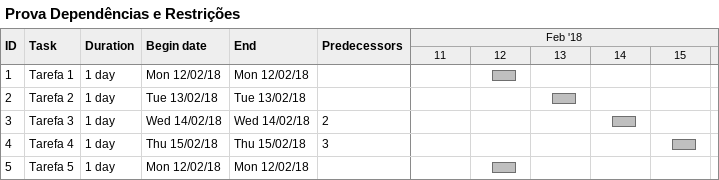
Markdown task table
Prova Dependências e Restrições

| ID | Task | Duration | Start | Finish | Predecessors |
|---|---|---|---|---|---|
| 1 | Tarefa 1 | 1d | 2018-02-12 | 2018-02-12 |  |
| 2 | Tarefa 2 | 1d | 2018-02-13 | 2018-02-13 |  |
| 3 | Tarefa 3 | 1d | 2018-02-14 | 2018-02-14 | 2 |
| 4 | Tarefa 4 | 1d | 2018-02-15 | 2018-02-15 | 3 |
| 5 | Tarefa 5 | 1d | 2018-02-12 | 2018-02-12 |  |
